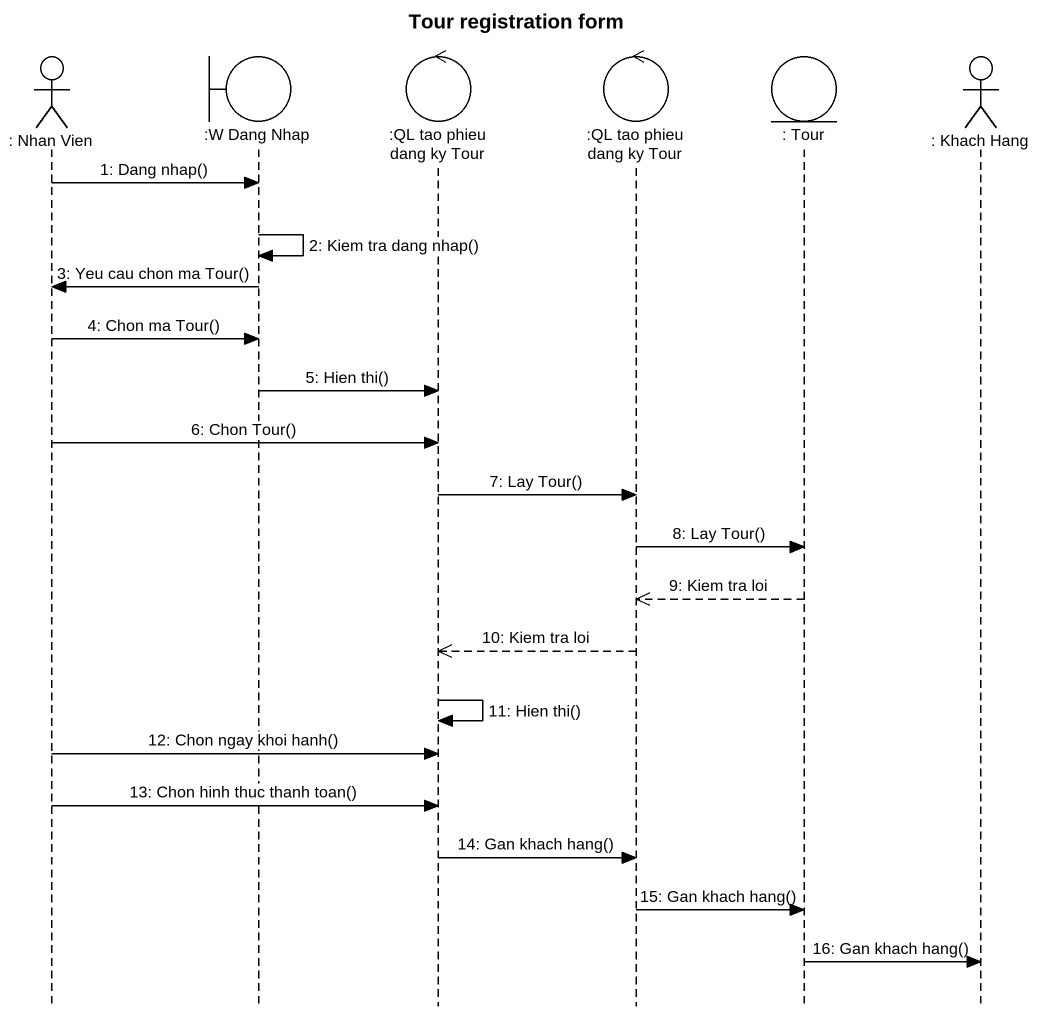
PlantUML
@startuml
title Tour registration form
hide footbox
actor ": Nhan Vien" as Nhan_Vien
boundary ":W Dang Nhap" as W_Dang_Nhap
control ":QL tao phieu dang ky Tour" as QL_tao_phieu_dang_ky_Tour
control ":QL tao phieu dang ky Tour" as QL_tao_phieu_dang_ky_Tour_2
entity ": Tour" as Tour
actor ": Khach Hang" as Khach_Hang

Nhan_Vien -> W_Dang_Nhap : 1: Dang nhap()
W_Dang_Nhap -> W_Dang_Nhap : 2: Kiem tra dang nhap()
W_Dang_Nhap -> Nhan_Vien : 3: Yeu cau chon ma Tour()
Nhan_Vien -> W_Dang_Nhap : 4: Chon ma Tour()
W_Dang_Nhap -> QL_tao_phieu_dang_ky_Tour : 5: Hien thi()
Nhan_Vien -> QL_tao_phieu_dang_ky_Tour : 6: Chon Tour()
QL_tao_phieu_dang_ky_Tour -> QL_tao_phieu_dang_ky_Tour_2 : 7: Lay Tour()
QL_tao_phieu_dang_ky_Tour_2 -> Tour : 8: Lay Tour()
Tour -->> QL_tao_phieu_dang_ky_Tour_2 : 9: Kiem tra loi
QL_tao_phieu_dang_ky_Tour_2 -->> QL_tao_phieu_dang_ky_Tour : 10: Kiem tra loi
QL_tao_phieu_dang_ky_Tour -> QL_tao_phieu_dang_ky_Tour : 11: Hien thi()
Nhan_Vien -> QL_tao_phieu_dang_ky_Tour : 12: Chon ngay khoi hanh()
Nhan_Vien -> QL_tao_phieu_dang_ky_Tour : 13: Chon hinh thuc thanh toan()
QL_tao_phieu_dang_ky_Tour -> QL_tao_phieu_dang_ky_Tour_2 : 14: Gan khach hang()
QL_tao_phieu_dang_ky_Tour_2 -> Tour : 15: Gan khach hang()
Tour -> Khach_Hang : 16: Gan khach hang()
@enduml
